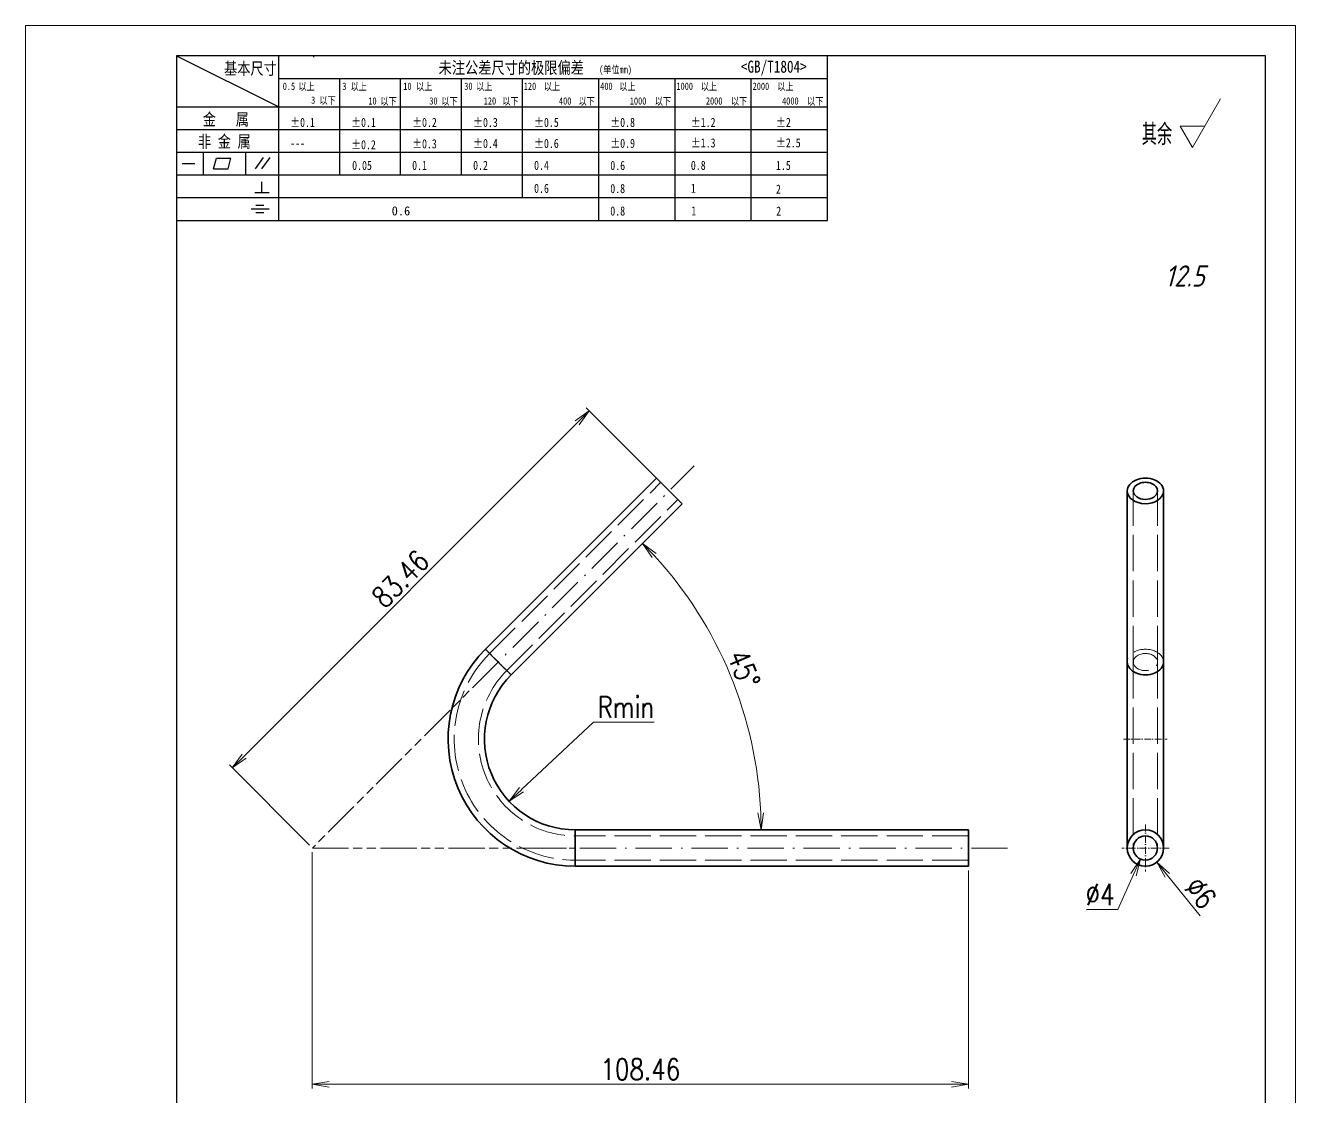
# Model space of a CAD drawing. Header units: millimetres. Extents: x -50143 to 104182, y -50696 to 54072.
# Drawn here: x -40768.8 to -40558.8, y 44752.5 to 44929.5 of the extents above; entities that cross this region are included whole.
import ezdxf
from ezdxf.enums import TextEntityAlignment as Align

# ---------------------------------------------------------------- set-up
doc = ezdxf.new("R2010")
doc.units = ezdxf.units.MM
doc.header["$LTSCALE"] = 0.5
for name, pattern in [('AM_ISO02W050x2', [3.75, 3, -0.75]), ('AM_ISO08W050x2', [9, 6, -0.75, 1.5, -0.75]), ('AM_ISO09W050', [22.5, 12, -1.5, 3, -1.5, 3, -1.5]), ('DASHDOT', [18.5, 12, -3, 0.5, -3]), ('DASHED', [15, 12, -3]), ('DOT2', [0.125, 0, -0.125])]:
    doc.linetypes.add(name, pattern=pattern)
for name, color, linetype, lineweight in [('DIM', 3, 'Continuous', 13), ('中心线', 2, 'AM_ISO08W050x2', 18), ('双点划线', 6, 'AM_ISO09W050', 18), ('图框', 7, 'Continuous', 18), ('标注线', 3, 'Continuous', 18), ('粗实线', 7, 'Continuous', 35), ('虚线', 1, 'AM_ISO02W050x2', 18)]:
    doc.layers.add(name, color=color, linetype=linetype, lineweight=lineweight)
doc.layers.add('图\\M+19E79\\M+195B6\\M+18E9A', color=7, linetype='Continuous')
doc.layers.add('打印-禁用', color=7, linetype='Continuous', lineweight=15, plot=False)
doc.styles.add('DIM', font='romans.shx', dxfattribs={"width": 0.8, "bigfont": 'bigfont.shx'})
doc.styles.add('国标', font='simfang.ttf', dxfattribs={"width": 0.8})
doc.styles.add('机械长仿宋', font='gbenor.shx', dxfattribs={"height": 1, "bigfont": 'gbcbig.shx'})
doc.dimstyles.new('DEH 1-1', dxfattribs={"dimtxt": 3.5, "dimasz": 2.5, "dimexe": 1, "dimexo": 0.625, "dimgap": 1.2, "dimtad": 1, "dimtoh": 1, "dimdsep": 46, "dimtxsty": 'DIM', "dimblk": 'OPEN', "dimcen": 0, "dimclrd": 8, "dimclre": 8, "dimclrt": 2, "dimazin": 2, "dimtfac": 0.5, "dimtmove": 0, "dimatfit": 3, "dimldrblk": 'OPEN', "dimfxl": 0, "dimtolj": 2, "dimlwd": 18, "dimlwe": 18, "dimarcsym": 0})
doc.dimstyles.new('DEH 1-1$0', dxfattribs={"dimtxt": 3.5, "dimasz": 2.5, "dimexe": 1, "dimexo": 0.625, "dimgap": 1.2, "dimtad": 1, "dimzin": 9, "dimdsep": 46, "dimtxsty": 'DIM', "dimblk": 'OPEN', "dimcen": 0, "dimclrd": 8, "dimclre": 8, "dimclrt": 2, "dimazin": 2, "dimtfac": 0.5, "dimtmove": 0, "dimatfit": 3, "dimldrblk": 'OPEN', "dimfxl": 0, "dimtolj": 2, "dimlwd": 18, "dimlwe": 18, "dimarcsym": 0})
doc.dimstyles.new('DEH 1-1$3', dxfattribs={"dimtxt": 3.5, "dimasz": 2.5, "dimexe": 1, "dimexo": 0.625, "dimgap": 1.2, "dimtad": 1, "dimtoh": 1, "dimdsep": 46, "dimtxsty": 'DIM', "dimblk": 'OPEN', "dimcen": 0, "dimclrd": 8, "dimclre": 8, "dimclrt": 2, "dimazin": 2, "dimtfac": 0.5, "dimtofl": 0, "dimtmove": 0, "dimatfit": 3, "dimldrblk": 'OPEN', "dimfxl": 0, "dimtolj": 2, "dimlwd": 18, "dimlwe": 18, "dimarcsym": 0})
doc.dimstyles.new('DEH 1-1$4', dxfattribs={"dimtxt": 3.5, "dimasz": 2.5, "dimexe": 1, "dimexo": 0.625, "dimgap": 1.2, "dimtad": 1, "dimtoh": 1, "dimdsep": 46, "dimtxsty": 'DIM', "dimblk": 'OPEN', "dimcen": 0, "dimclrd": 8, "dimclre": 8, "dimclrt": 2, "dimazin": 2, "dimtfac": 0.5, "dimtofl": 0, "dimtmove": 0, "dimatfit": 3, "dimldrblk": 'OPEN', "dimfxl": 0, "dimtolj": 2, "dimlwd": 18, "dimlwe": 18, "dimarcsym": 0})

# ---------------------------------------------------------------- blocks, each defined once
blk = doc.blocks.new('GZDEH零件A4图框V01版')
at = {"layer": '图\\M+19E79\\M+195B6\\M+18E9A', "linetype": 'Continuous'}
for p, q in [((25, 292), (25, 13.5)), ((205, 292), (25, 292)), ((205, 13.5), (205, 292))]:
    blk.add_line(p, q, dxfattribs=at)
at = {"layer": '图\\M+19E79\\M+195B6\\M+18E9A', "color": 9}
for p, q in [((25, 292), (41.88, 283.54)), ((41.88, 264.79), (41.88, 292)), ((47.66, 291.75), (47.66, 292)), ((132.6, 264.79), (132.6, 292)), ((41.88, 288.22), (132.6, 288.22)), ((51.96, 272.29), (51.96, 288.22)), ((62.04, 272.29), (62.04, 288.22)), ((72.12, 272.29), (72.12, 288.22)), ((82.2, 268.54), (82.2, 288.22)), ((94.8, 264.79), (94.8, 288.22)), ((107.4, 264.79), (107.4, 288.22)), ((120, 264.79), (120, 288.22)), ((25, 283.54), (132.6, 283.54)), ((25, 279.79), (132.6, 279.79)), ((25, 276.04), (132.6, 276.04)), ((29.43, 272.34), (29.43, 276.04)), ((36.42, 272.34), (36.42, 276.04)), ((38.03, 273.3), (39.36, 275.16)), ((39.11, 273.3), (40.45, 275.16)), ((25.94, 274.19), (28, 274.19)), ((31.1, 273.3), (31.58, 275.09)), ((31.1, 273.3), (33.51, 273.3)), ((31.58, 275.09), (33.99, 275.09)), ((33.51, 273.3), (33.99, 275.09)), ((25, 272.29), (132.6, 272.29)), ((39.09, 269.41), (39.09, 271.18)), ((37.93, 269.41), (40.32, 269.41)), ((25, 268.54), (132.6, 268.54)), ((38.08, 267.29), (39.43, 267.29)), ((25, 264.79), (132.6, 264.79)), ((37.3, 266.69), (40.28, 266.69)), ((38.08, 266.09), (39.44, 266.09))]:
    blk.add_line(p, q, dxfattribs=at)
at = {"layer": '打印-禁用', "linetype": 'Continuous'}
for p, q in [((0, 297), (0, 0)), ((210, 297), (0, 297)), ((210, 297), (210, 0))]:
    blk.add_line(p, q, dxfattribs=at)
at = {"layer": '图\\M+19E79\\M+195B6\\M+18E9A', "color": 9, "style": '国标', "width": 0.8}
for s, height, p in [('基本尺寸', 2, (32.84, 288.88)), ('未注公差尺寸的极限偏差', 2, (68.32, 289.02)), ('<GB/T1804>', 2, (118.29, 289.19)), ('30', 1.2, (72.55, 286.35)), ('金   属', 2, (29.33, 280.48)), ('±0.1', 1.5, (43.78, 280.23)), ('±0.1', 1.5, (53.86, 280.23)), ('±0.2', 1.5, (63.94, 280.23)), ('±0.3', 1.5, (74.02, 280.23)), ('±0.5', 1.5, (84.1, 280.23)), ('±0.8', 1.5, (96.7, 280.23)), ('±1.2', 1.5, (110.02, 280.23)), ('±2', 1.5, (124.09, 280.23)), ('非 金 属', 2, (28.53, 276.82)), ('---', 1.5, (43.78, 276.81)), ('±0.2', 1.5, (53.86, 276.54)), ('±0.3', 1.5, (63.94, 276.69)), ('±0.4', 1.5, (74.02, 276.75)), ('±0.6', 1.5, (84.1, 276.75)), ('±0.9', 1.5, (96.7, 276.78)), ('±1.3', 1.5, (110.02, 276.84)), ('±2.5', 1.5, (124.09, 276.85)), ('0.1', 1.5, (63.94, 273.12)), ('0.2', 1.5, (74.02, 273.13)), ('0.4', 1.5, (84.1, 273.13)), ('0.6', 1.5, (96.7, 273.11)), ('0.8', 1.5, (110.02, 273.13)), ('1.5', 1.5, (124.09, 273.12)), ('0.6', 1.5, (84.1, 269.33)), ('0.8', 1.5, (96.7, 269.3)), ('1', 1.5, (110.02, 269.34)), ('2', 1.5, (124.09, 269.2)), ('0.8', 1.5, (96.7, 265.59)), ('1', 1.5, (110.1, 265.6)), ('2', 1.5, (124.13, 265.57))]:
    blk.add_text(s, height=height, dxfattribs=at).set_placement(p)
at = {"layer": '图\\M+19E79\\M+195B6\\M+18E9A', "color": 9, "lineweight": 15, "style": '国标', "width": 0.8}
for s, p in [('0.5', (42.54, 286.35)), ('以上', (45.15, 286.3)), ('3', (52.39, 286.35)), ('以上', (53.76, 286.3)), ('10', (62.47, 286.35)), ('以上', (64.6, 286.3)), ('以上', (74.53, 286.3)), ('120', (82.39, 286.35)), ('以上', (85.72, 286.3)), ('400', (95.03, 286.35)), ('以上', (98.19, 286.3)), ('1000', (107.63, 286.35)), ('以上', (111.67, 286.3)), ('2000', (120.23, 286.35)), ('以上', (124.31, 286.3)), ('3', (47.24, 284.06)), ('以下', (48.61, 284.01)), ('10', (56.7, 283.92)), ('以下', (58.69, 283.87)), ('30', (66.78, 283.92)), ('以下', (68.77, 283.87)), ('120', (75.77, 283.92)), ('以下', (78.85, 283.87)), ('400', (88.21, 283.92)), ('以下', (91.45, 283.87)), ('1000', (99.92, 283.92)), ('以下', (104.05, 283.87)), ('2000', (112.5, 283.92)), ('以下', (116.65, 283.87)), ('4000', (125.1, 283.92)), ('以下', (129.25, 283.87))]:
    blk.add_text(s, height=1.2, dxfattribs=at).set_placement(p)
at = {"layer": '图\\M+19E79\\M+195B6\\M+18E9A', "color": 9, "lineweight": 13, "style": '国标'}
blk.add_text('0.6', height=1.5, dxfattribs=at).set_placement((60.56, 265.61))
at = {"layer": '图\\M+19E79\\M+195B6\\M+18E9A', "color": 9, "lineweight": 15, "insert": (94.85, 290.31), "char_height": 1.2, "width": 8.7957, "attachment_point": 1, "style": '国标'}
blk.add_mtext('(单位mm)', dxfattribs=at)
at = {"layer": '图\\M+19E79\\M+195B6\\M+18E9A', "color": 9, "insert": (54.02, 273.09), "char_height": 1.5, "width": 5.1982, "attachment_point": 7, "style": '国标'}
blk.add_mtext('0.05', dxfattribs=at)
blk = doc.blocks.new('DEH A4')
at = {"layer": '图框'}
blk.add_blockref('GZDEH零件A4图框V01版', (0, 0), dxfattribs=at)
blk = doc.blocks.new('FINISHER_TR')
at = {"layer": '标注线'}
for p, q in [((0, 0), (4.62, 8)), ((-2.02, 3.5), (0, 0)), ((2.02, 3.5), (-2.02, 3.5))]:
    blk.add_line(p, q, dxfattribs=at)
at = {"layer": '标注线', "color": 2, "style": '机械长仿宋', "oblique": 15}
blk.add_attdef('0.0', text='', height=3.5, dxfattribs=at).set_placement((2.03, -24.04), align=Align.BOTTOM_RIGHT)
blk = doc.blocks.new('其余12.5')
at = {"layer": '标注线'}
blk.add_blockref('FINISHER_TR', (0, 0), dxfattribs=at).add_auto_attribs({'0.0': '12.5'})
at = {"layer": '标注线', "color": 7, "linetype": 'DOT2', "style": '机械长仿宋'}
blk.add_text('其余', height=3.5, dxfattribs=at).set_placement((-8.38, 0.4))
blk = doc.blocks.new('_Open')
at = {"color": 0, "linetype": 'ByBlock', "lineweight": -2}
for p, q in [((-1, 0.167), (0, 0)), ((-1, -0.167), (0, 0)), ((0, 0), (-1, 0))]:
    blk.add_line(p, q, dxfattribs=at)
blk = doc.blocks.new('*D207')
at = {"layer": 'Defpoints', "color": 0, "transparency": 16777216}
for p in [(-40721.39, 44793.56), (-40612.93, 44790.56), (-40612.93, 44754.53)]:
    blk.add_point(p, dxfattribs=at)
at = {"layer": 'DIM', "color": 8, "lineweight": 18, "transparency": 16777216}
for p, q in [((-40721.39, 44792.86), (-40721.39, 44753.83)), ((-40612.93, 44789.86), (-40612.93, 44753.83)), ((-40718.59, 44754.53), (-40615.73, 44754.53))]:
    blk.add_line(p, q, dxfattribs=at)
at = {"layer": 'DIM', "color": 8, "lineweight": 18, "transparency": 16777216, "xscale": 2.8, "yscale": 2.8, "zscale": 2.8, "rotation": 180}
blk.add_blockref('_Open', (-40721.39, 44754.53), dxfattribs=at)
at = {"layer": 'DIM', "color": 8, "lineweight": 18, "transparency": 16777216, "xscale": 2.8, "yscale": 2.8, "zscale": 2.8}
blk.add_blockref('_Open', (-40612.93, 44754.53), dxfattribs=at)
at = {"layer": 'DIM', "color": 2, "transparency": 16777216, "insert": (-40667.16, 44756.98), "char_height": 3.5, "attachment_point": 5, "style": 'DIM'}
blk.add_mtext('\\A2;108.46', dxfattribs=at)
blk = doc.blocks.new('*D208')
at = {"layer": 'Defpoints', "color": 0, "transparency": 16777216}
for p in [(-40675.6, 44865.8), (-40662.38, 44852.57), (-40721.39, 44793.56)]:
    blk.add_point(p, dxfattribs=at)
at = {"layer": 'DIM', "color": 8, "lineweight": 18, "transparency": 16777216}
for p, q in [((-40662.87, 44853.06), (-40676.1, 44866.29)), ((-40732.64, 44808.76), (-40677.58, 44863.82)), ((-40721.88, 44794.05), (-40735.11, 44807.28))]:
    blk.add_line(p, q, dxfattribs=at)
at = {"layer": 'DIM', "color": 8, "lineweight": 18, "transparency": 16777216, "xscale": 2.8, "yscale": 2.8, "zscale": 2.8}
for p, rotation in [((-40675.6, 44865.8), 45), ((-40734.62, 44806.78), 225)]:
    blk.add_blockref('_Open', p, dxfattribs=dict(at, rotation=rotation))
at = {"layer": 'DIM', "color": 2, "transparency": 16777216, "insert": (-40706.84, 44838.02), "char_height": 3.5, "attachment_point": 5, "rotation": 45, "style": 'DIM'}
blk.add_mtext('\\A2;83.46', dxfattribs=at)
blk = doc.blocks.new('*D209')
at = {"layer": 'Defpoints', "color": 0, "transparency": 16777216}
for p in [(-40677.93, 44811.56), (-40688.86, 44801.28)]:
    blk.add_point(p, dxfattribs=at)
at = {"layer": 'DIM', "color": 8, "lineweight": 18, "transparency": 16777216}
for p, q in [((-40674.93, 44814.38), (-40686.82, 44803.2)), ((-40664.9, 44814.38), (-40674.93, 44814.38))]:
    blk.add_line(p, q, dxfattribs=at)
at = {"layer": 'DIM', "color": 8, "lineweight": 18, "transparency": 16777216, "xscale": 2.8, "yscale": 2.8, "zscale": 2.8, "rotation": 223.2502595301488}
blk.add_blockref('_Open', (-40688.86, 44801.28), dxfattribs=at)
at = {"layer": 'DIM', "color": 2, "transparency": 16777216, "insert": (-40669.56, 44816.83), "char_height": 3.5, "attachment_point": 5, "style": 'DIM'}
blk.add_mtext('\\A2;{\\Fromans,bigfont|c134;Rmin}', dxfattribs=at)
blk = doc.blocks.new('*D210')
at = {"layer": 'Defpoints', "color": 0, "transparency": 16777216}
for p in [(-40660.25, 44850.45), (-40688.54, 44822.16), (-40649.47, 44813.88), (-40677.93, 44796.56), (-40612.93, 44796.56)]:
    blk.add_point(p, dxfattribs=at)
at = {"layer": 'DIM', "color": 8, "lineweight": 18, "transparency": 16777216}
blk.add_arc((-40714.15, 44796.56), 66.95, 2.3962, 42.6038, dxfattribs=at)
at = {"layer": 'DIM', "color": 8, "lineweight": 18, "transparency": 16777216, "xscale": 2.8, "yscale": 2.8, "zscale": 2.8}
for p, rotation in [((-40666.8, 44843.9), 133.8018817194072), ((-40647.19, 44796.56), 271.1981182805893)]:
    blk.add_blockref('_Open', p, dxfattribs=dict(at, rotation=rotation))
at = {"layer": 'DIM', "color": 2, "transparency": 16777216, "insert": (-40650.02, 44823.12), "char_height": 3.5, "attachment_point": 5, "rotation": 292.5, "style": 'DIM'}
blk.add_mtext('\\A2;45\\M+1818B', dxfattribs=at)
blk = doc.blocks.new('*D211')
at = {"layer": 'Defpoints', "color": 0, "transparency": 16777216}
for p in [(-40585.54, 44795.89), (-40581.77, 44791.22)]:
    blk.add_point(p, dxfattribs=at)
at = {"layer": 'DIM', "color": 8, "lineweight": 18, "transparency": 16777216}
blk.add_line((-40574.62, 44782.34), (-40580.01, 44789.04), dxfattribs=at)
at = {"layer": 'DIM', "color": 8, "lineweight": 18, "transparency": 16777216, "xscale": 2.8, "yscale": 2.8, "zscale": 2.8, "rotation": 128.8517561629175}
blk.add_blockref('_Open', (-40581.77, 44791.22), dxfattribs=at)
at = {"layer": 'DIM', "color": 2, "transparency": 16777216, "insert": (-40574.53, 44786.14), "char_height": 3.5, "attachment_point": 5, "rotation": 308.8518, "style": 'DIM'}
blk.add_mtext('\\A2;∅6', dxfattribs=at)
blk = doc.blocks.new('*D212')
at = {"layer": 'Defpoints', "color": 0, "transparency": 16777216}
for p in [(-40582.84, 44795.38), (-40584.47, 44791.73)]:
    blk.add_point(p, dxfattribs=at)
at = {"layer": 'DIM', "color": 8, "lineweight": 18, "transparency": 16777216}
for p, q in [((-40588.19, 44783.42), (-40585.62, 44789.17)), ((-40593.42, 44783.42), (-40588.19, 44783.42))]:
    blk.add_line(p, q, dxfattribs=at)
at = {"layer": 'DIM', "color": 8, "lineweight": 18, "transparency": 16777216, "xscale": 2.8, "yscale": 2.8, "zscale": 2.8, "rotation": 65.87652727981636}
blk.add_blockref('_Open', (-40584.47, 44791.73), dxfattribs=at)
at = {"layer": 'DIM', "color": 2, "transparency": 16777216, "insert": (-40591.16, 44785.87), "char_height": 3.5, "attachment_point": 5, "style": 'DIM'}
blk.add_mtext('\\A2;∅4', dxfattribs=at)

msp = doc.modelspace()

# ---------------------------------------------------------------- linework, layer by layer
at = {"layer": '中心线', "linetype": 'DASHDOT'}
for p, q in [((-40694.798, 44820.146), (-40658.239, 44856.705)), ((-40606.432, 44793.555), (-40684.433, 44793.555))]:
    msp.add_line(p, q, dxfattribs=at)
at = {"layer": '中心线', "linetype": 'DASHDOT', "ltscale": 0.18}
msp.add_line((-40587.253, 44811.555), (-40580.053, 44811.555), dxfattribs=at)
at = {"layer": '中心线', "linetype": 'DASHDOT', "ltscale": 0.195}
for p, q in [((-40583.653, 44797.455), (-40583.653, 44789.655)), ((-40579.753, 44793.555), (-40587.553, 44793.555))]:
    msp.add_line(p, q, dxfattribs=at)
at = {"layer": '双点划线'}
for p, q in [((-40690.66, 44824.283), (-40721.388, 44793.555)), ((-40721.388, 44793.555), (-40677.932, 44793.555))]:
    msp.add_line(p, q, dxfattribs=at)
at = {"layer": '粗实线'}
for p, q in [((-40692.782, 44826.405), (-40664.497, 44854.689)), ((-40586.653, 44824.283), (-40586.653, 44852.567)), ((-40580.653, 44824.284), (-40580.653, 44852.568)), ((-40688.539, 44822.162), (-40660.255, 44850.446)), ((-40586.653, 44824.283), (-40586.653, 44793.556)), ((-40580.653, 44824.284), (-40580.653, 44793.559)), ((-40612.932, 44796.555), (-40677.932, 44796.555)), ((-40612.932, 44790.555), (-40677.932, 44790.555))]:
    msp.add_line(p, q, dxfattribs=at)
at = {"layer": '粗实线', "ltscale": 0.07286}
for p, q in [((-40662.437, 44852.628), (-40664.497, 44854.689)), ((-40690.721, 44824.344), (-40692.782, 44826.405)), ((-40677.932, 44793.47), (-40677.932, 44790.555)), ((-40612.932, 44793.47), (-40612.932, 44790.555))]:
    msp.add_line(p, q, dxfattribs=at)
at = {"layer": '粗实线', "ltscale": 0.07714}
for p, q in [((-40660.255, 44850.446), (-40662.437, 44852.628)), ((-40688.539, 44822.162), (-40690.721, 44824.344)), ((-40677.932, 44796.555), (-40677.932, 44793.47)), ((-40612.932, 44796.555), (-40612.932, 44793.47))]:
    msp.add_line(p, q, dxfattribs=at)
at = {"layer": '粗实线'}
for radius in [3, 2]:
    msp.add_circle((-40583.653, 44793.555), radius, dxfattribs=at)
for radius in [21, 15]:
    msp.add_arc((-40677.932, 44811.555), radius, 135, 270, dxfattribs=at)
for centre, major_axis, start_param, end_param in [((-40583.653, 44852.568), (3, 0), 0.0001114, 3.1417041), ((-40583.653, 44852.568), (2, 0), 0.0001114, 3.1417041), ((-40583.653, 44852.568), (3, 0), 3.1417041, 6.2546487), ((-40583.653, 44852.568), (2, 0), 3.1417041, 6.2546487), ((-40583.653, 44852.568), (2, 0), 6.2546487, 6.2832968), ((-40583.653, 44852.568), (3, 0), 6.2546487, 6.2832968), ((-40583.653, 44824.283), (3, 0), 3.1417041, 6.2832968)]:
    msp.add_ellipse(centre, major_axis=major_axis, ratio=0.7071068, start_param=start_param, end_param=end_param, dxfattribs=at)
at = {"layer": '虚线', "linetype": 'DASHED'}
for p, q in [((-40692.075, 44825.698), (-40663.79, 44853.982)), ((-40585.653, 44824.283), (-40585.653, 44852.567)), ((-40581.653, 44824.284), (-40581.653, 44852.568)), ((-40689.246, 44822.869), (-40660.962, 44851.153)), ((-40585.653, 44824.283), (-40585.653, 44793.556)), ((-40581.653, 44824.284), (-40581.653, 44793.555)), ((-40612.932, 44795.555), (-40677.932, 44795.555)), ((-40612.932, 44791.555), (-40677.932, 44791.555))]:
    msp.add_line(p, q, dxfattribs=at)
at = {"layer": '虚线', "linetype": 'DASHED', "ltscale": 0.07714}
for p, q in [((-40690.6, 44824.223), (-40692.782, 44826.405)), ((-40677.932, 44793.641), (-40677.932, 44790.555))]:
    msp.add_line(p, q, dxfattribs=at)
at = {"layer": '虚线', "linetype": 'DASHED', "ltscale": 0.051427}
for p, q in [((-40690.62, 44824.243), (-40692.075, 44825.698)), ((-40689.246, 44822.869), (-40690.701, 44824.324)), ((-40677.932, 44795.555), (-40677.932, 44793.498)), ((-40677.932, 44793.612), (-40677.932, 44791.555))]:
    msp.add_line(p, q, dxfattribs=at)
at = {"layer": '虚线', "linetype": 'DASHED', "ltscale": 0.07286}
for p, q in [((-40688.539, 44822.162), (-40690.6, 44824.223)), ((-40677.932, 44796.555), (-40677.932, 44793.641))]:
    msp.add_line(p, q, dxfattribs=at)
at = {"layer": '虚线', "linetype": 'DASHED', "ltscale": 8.18428e-05}
msp.add_line((-40580.653, 44793.559), (-40580.653, 44793.555), dxfattribs=at)
at = {"layer": '虚线', "linetype": 'DASHED'}
for radius in [20, 16]:
    msp.add_arc((-40677.932, 44811.555), radius, 135, 270, dxfattribs=at)
for major_axis, start_param, end_param in [((3, 0), 0.0001114, 3.1417041), ((2, 0), 3.113056044236089, 9.396241351415675)]:
    msp.add_ellipse((-40583.653, 44824.283), major_axis=major_axis, ratio=0.7071068, start_param=start_param, end_param=end_param, dxfattribs=at)

# ---------------------------------------------------------------- block references
at = {"layer": '图框'}
msp.add_blockref('DEH A4', (-40768.826, 44632.478), dxfattribs=at)
at = {"layer": '标注线'}
msp.add_blockref('其余12.5', (-40575.883, 44909.32), dxfattribs=at)

# ---------------------------------------------------------------- dimensions: what is measured, and where the dimension line sits
at = {"layer": 'DIM'}
dim = msp.add_aligned_dim(p1=(-40721.388, 44793.555), p2=(-40662.376, 44852.568), distance=18.706, dimstyle='DEH 1-1$0', override={"dimasz": 2.8, "dimexe": 0.69965, "dimexo": 0.69965, "dimgap": 0.69965}, dxfattribs=at)
dim.commit()
dim.dimension.update_dxf_attribs({"geometry": '*D208', "text_midpoint": (-40706.842, 44838.021)})
dim = msp.add_angular_dim_2l(base=(-40649.472, 44813.885), line1=((-40612.932, 44796.555), (-40677.932, 44796.555)), line2=((-40688.539, 44822.162), (-40660.255, 44850.446)), dimstyle='DEH 1-1', override={"dimasz": 2.8, "dimexe": 0.69965, "dimexo": 0.69965, "dimgap": 0.69965}, dxfattribs=at)
dim.commit()
dim.dimension.update_dxf_attribs({"geometry": '*D210', "text_midpoint": (-40650.024, 44823.115)})
dim = msp.add_radius_dim(center=(-40677.932, 44811.555), mpoint=(-40688.858, 44801.278), text='{\\Fromans,bigfont|c134;Rmin}', dimstyle='DEH 1-1$4', override={"dimasz": 2.8, "dimexe": 0.69965, "dimexo": 0.69965, "dimgap": 0.69965, "dimtmove": 1}, dxfattribs=at)
dim.commit()
dim.dimension.update_dxf_attribs({"geometry": '*D209', "text_midpoint": (-40674.93, 44814.38), "dimtype": 164})
for p1, p2, picture, middle in [((-40582.836, 44795.381), (-40584.471, 44791.73), '*D212', (-40591.156, 44785.874)), ((-40585.535, 44795.892), (-40581.771, 44791.219), '*D211', (-40574.532, 44786.137))]:
    dim = msp.add_diameter_dim_2p(p1=p1, p2=p2, dimstyle='DEH 1-1$3', override={"dimasz": 2.8, "dimexe": 0.69965, "dimexo": 0.69965, "dimgap": 0.69965}, dxfattribs=at)
    dim.commit()
    dim.dimension.update_dxf_attribs({"geometry": picture, "text_midpoint": middle})
dim = msp.add_linear_dim(base=(-40612.932, 44754.53), p1=(-40721.388, 44793.555), p2=(-40612.932, 44790.555), dimstyle='DEH 1-1$0', override={"dimasz": 2.8, "dimexe": 0.69965, "dimexo": 0.69965, "dimgap": 0.69965}, dxfattribs=at)
dim.commit()
dim.dimension.update_dxf_attribs({"geometry": '*D207', "text_midpoint": (-40667.16, 44756.98)})

doc.saveas('drawing.dxf')
